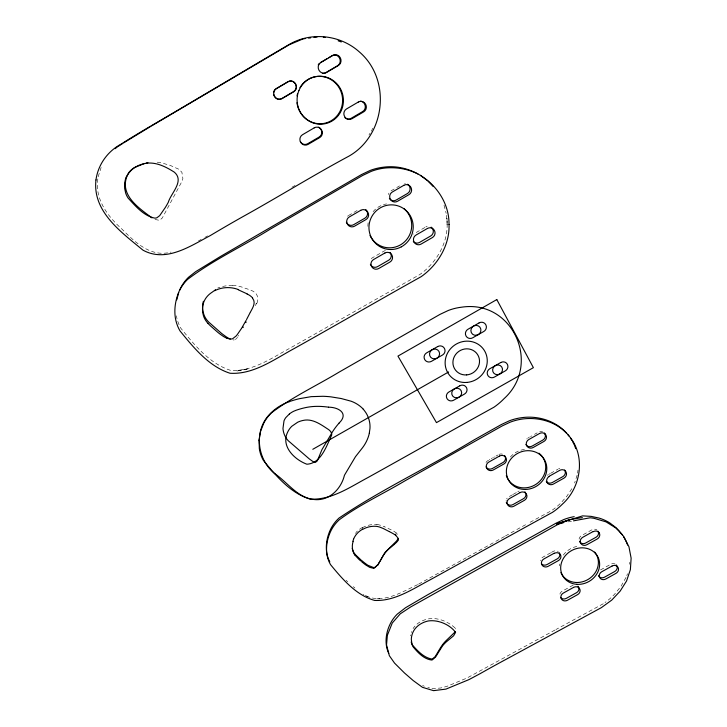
<?xml version="1.0" encoding="UTF-8"?>
<svg xmlns="http://www.w3.org/2000/svg" width="727" height="727" viewBox="0 0 727 727"><rect width="100%" height="100%" fill="white"/><g stroke="black" fill="none" stroke-linecap="round" stroke-linejoin="round"><path stroke-width="0.55" stroke-dasharray="3.63 2.73" d="M97.836 178.924C94.737 198.962 107.478 216.155 121.609 228.769C134.604 241.809 150.743 257.867 171.036 252.06M447.15 223.961C447.541 239.474 440.526 254.368 430.093 265.564A66.048 65.003 -64 0 1 419.652 274.661C376.35 298.933 333.266 323.724 290.009 348.142C271.58 358.093 252.26 371.888 230.432 370.307C209.467 363.609 194.327 344.843 180.869 328.286A39.04 37.631 17.9 0 1 176.379 315.791M629.582 564.27L629.755 562.325M577.583 473.159L578.001 470.105M577.129 475.158L574.612 483.001M98.154 176.779L101.144 167.437M626.02 577.42L620.985 586.344L614.36 594.45A59.341 52.807 -28.6 0 1 604.991 602.556M371.297 131.26L372.769 128.216M395.879 533.391L396.16 532.891L394.261 531.482A27.999 25.563 -15.2 0 0 391.226 529.874L384.692 526.83M238.538 335.338L238.074 336.138M255.241 305.604L256.667 303.241L255.431 304.068M237.284 337.519L237.575 337.046M571.849 488.708L566.996 495.996L561.317 502.502A61.15 56.215 -30.2 0 1 551.429 510.681L528.293 523.258M368.98 134.968L370.143 133.114M236.993 337.946L236.375 338.673M236.048 338.982L235.366 339.464M603.274 603.737L555.928 629.527M291.909 187.284L295.671 185.094M348.46 215.555L358.856 209.53M391.035 190.856L395.779 188.102M396.724 187.557L399.577 185.903M424.85 227.506L414.535 233.458A5.116 4.989 -55.4 0 0 413.618 234.13M488.608 460.236L487.944 460.609A4.78 4.417 -28 0 0 486.018 462.526M489.271 459.864L489.934 459.491M491.261 458.746L491.925 458.364M492.588 457.992L493.251 457.619M493.915 457.247L494.578 456.874M495.905 456.12L497.895 455.002M527.82 438.127L529.156 437.381M529.819 437L530.492 436.627M531.155 436.255L531.819 435.873M534.49 434.373L537.153 432.865M505.492 535.944L515.87 530.074M512.544 494.714L508.6 496.923A4.726 4.307 -27.6 0 0 506.692 498.804M513.198 494.342L517.133 492.134M517.788 491.761L519.105 491.025M548.703 474.413L550.021 473.677M550.675 473.304L557.927 469.233M504.547 536.471L494.151 542.306M418.607 584.135L466.661 557.5M493.206 542.833L467.615 556.973M550.612 552.847L542.878 557.155A4.626 4.135 -27 0 0 540.425 560.671M551.466 552.375L553.183 551.411A4.635 4.144 -27.9 0 1 558.236 551.602M516.815 529.547L527.329 523.776M600.52 569.923L610.753 564.243A4.598 4.053 -30.2 0 1 615.714 564.416M555.01 630.036L466.834 678.1L447.005 686.324L440.935 687.969L435.137 688.505A26.072 22.946 -17.8 0 1 431.411 688.251M198.435 240.964L201.197 239.437M204.869 237.402L207.622 235.875M417.652 584.644C401.177 592.26 381.266 605.355 363.318 594.441M567.914 521.877L572.367 521.059M376.759 598.766L379.794 598.794M232.54 285.466L229.687 285.475A38.994 37.659 13.3 0 0 217.746 288.01M233.094 339.909L233.494 339.945A3.39 3.272 11.1 0 0 234.276 339.873M376.541 524.521L377.04 524.576M427.803 687.506L429.593 687.942M155.005 219.481L159.604 220.345L162.312 217.946L181.904 181.486L182.895 178.488L181.895 172.308L179.142 169.373L169.7 165.174L159.895 162.503A36.477 34.787 40.8 0 0 156.505 162.148M232.54 285.384A40.121 38.722 13.5 0 1 243.309 287.528C248.161 289.6 255.35 290.309 257.331 296.025A10.142 9.869 15.8 0 1 256.849 303.323M365.254 595.558L368.035 596.831M422.605 685.47L424.304 686.27M353.24 586.634L354.885 587.998M346.143 580.328L347.697 581.764M396.16 532.891L396.678 533.409M397.078 533.845L397.46 534.3M455.038 627.928C448.068 621.558 437.627 617.114 428.039 618.959A25.609 22.701 -17.9 0 0 421.787 621.076L420.942 621.494A19.447 17.275 -17.8 0 0 414.717 626.374A17.966 15.958 -17.7 0 0 413.09 628.601M455.329 628.401L455.565 628.9M444.015 205.159L446.169 213.375M446.442 215.301L447.169 223.016M362.31 528.02L362.246 527.593A20.074 18.393 -14.8 0 0 355.857 532.7M447.114 221.653L446.969 218.264L447.123 227.306M510.39 457.001A20.574 18.875 -30.4 0 1 525.685 449.295M558.581 468.86A4.744 4.326 -32.3 0 1 559.808 468.37M547.322 475.267A4.744 4.317 -31.3 0 1 548.04 474.786M506.119 500.558A4.726 4.307 -27.6 0 1 506.192 500.103M539.725 431.62A4.807 4.426 -33.5 0 1 542.524 431.72M526.757 438.926A4.798 4.426 -32.4 0 1 527.102 438.626M498.949 454.43A4.789 4.426 -29.2 0 1 503.039 454.402M377.077 524.449A30.016 27.435 -14.6 0 1 384.656 526.884M362.328 527.729A24.155 22.101 -15 0 1 376.55 524.449M355.194 533.554A18.166 16.648 -14.6 0 1 355.412 533.273M559.572 565.879A19.911 17.684 -28.8 0 1 559.699 564.025M563.307 555.064A19.911 17.684 -28.8 0 1 579.355 546.122M573.194 585.171A4.58 4.044 -27.5 0 0 572.431 585.517L562.235 591.169A4.571 4.044 -26.8 0 0 559.781 595.458M579.092 539.125A4.644 4.144 -30.1 0 1 581.582 535.59L591.923 529.819A4.653 4.144 -30.9 0 1 596.967 530.019M627.456 573.739A48.327 42.884 -28.9 0 1 626.783 575.593M410.682 635.871A21.719 19.284 -17.9 0 1 410.81 634.925M411.346 632.545A17.966 15.958 -17.7 0 1 411.673 631.536M347.542 216.246A5.162 5.116 -74.9 0 1 348.142 215.765M404.603 183.577A5.225 5.098 -71.6 0 1 405.375 183.577M388.482 194.582A5.207 5.098 -71.9 0 1 388.954 193.1M385.446 250.651A5.089 4.998 -47.3 0 0 383.674 251.278L372.469 257.749A5.071 4.998 -42.2 0 0 370.425 259.93M425.786 226.96A5.125 4.989 -57.2 0 1 427.194 226.406M367.907 226.37A22.21 21.819 -61.2 0 1 368.707 220.099M373.078 211.684A22.21 21.819 -61.2 0 1 386.519 203.896M247.925 368.943L236.22 371.143L247.925 368.943"/><path stroke-width="1.09" d="M176.761 299.86L178.715 292.49M369.298 433.138L369.943 428.703A29.671 28.144 -12.6 0 0 369.816 423.514L369.625 422.287A28.662 27.181 -12.7 0 0 364.363 410.555A28.989 27.499 -12.7 0 0 363.209 409.201M352.913 541.288L353.058 540.761A20.229 18.529 -14.8 0 1 353.576 539.207M361.573 561.653L363.764 563.443A61.195 56.333 -18.2 0 0 365.654 564.879L369.761 567.378L373.16 568.205A4.18 3.808 -14.7 0 0 373.733 568.15L373.932 567.469A3.19 2.908 -14.7 0 0 375.05 567.269L377.876 564.697A34.841 31.897 -12.7 0 0 378.994 562.907L379.739 561.571M250.152 312.583C252.405 308.257 256.404 302.795 252.487 298.152M398.414 538.398L396.424 541.152L385.328 552.138A41.185 37.304 -18.2 0 0 384.11 553.901L380.466 560.235M397.842 540.479C399.677 537.771 395.088 535.917 395.324 534.39M373.733 568.15A3.671 3.344 -14.7 0 0 374.532 567.941L377.876 564.697M249.87 313.137L246.544 319.562M246.108 320.389L241.655 328.177M380.321 560.499L378.04 564.679A20.292 18.538 -13.7 0 1 377.522 565.415M380.166 561.071L383.111 555.882A36.795 33.342 -17.9 0 1 385.065 553.02L386.428 551.384A29.053 26.372 -17.5 0 1 388.681 549.103L394.143 544.55M395.615 535.345L395.888 534.854M245.862 322.552L246.144 322.043M243 327.577L243.291 327.077M455.447 631.599L446.342 640.396A33.269 29.234 -19.8 0 0 442.08 645.367L440.444 647.821A79.098 68.847 -21.5 0 0 439.544 649.311L435.191 656.635L432.638 658.789A3.09 2.726 -17.6 0 1 431.556 658.989C423.732 657.508 417.562 650.929 412.545 645.103A15.767 14.004 -17.6 0 1 411.409 642.695L411.182 641.977M241.464 328.486L237.538 334.22A57.697 55.37 21.8 0 1 236.22 335.91L232.585 338.773A4.925 4.744 11.8 0 1 231.068 339L230.677 338.982A10.541 10.16 12.7 0 1 228.723 338.737L226.951 338.2M215.537 289.755L211.92 292.363A21.955 21.21 16.8 0 0 205.45 298.761C201.924 304.295 201.67 311.574 204.123 317.572A20.347 19.656 17.1 0 0 208.049 323.424M339.091 423.078C349.169 413.354 338.473 407.165 328.486 407.184M289.382 413.972L285.766 417.652A15.149 14.367 -6.3 0 0 283.993 420.906L282.985 428.376A22.41 21.256 -7.4 0 0 283.893 433.256A22.773 21.601 -7.4 0 0 284.802 435.6L285.357 436.718A20.438 19.375 -7.1 0 0 288.246 440.726L309.266 458.891L313.81 462.163L315.382 462.408L317.326 460.836L321.961 449.613L332.802 431.338A70.11 65.612 -18.4 0 1 339.1 423.078M115.084 148.69L117.492 146.809M118.383 146.245L122.799 143.41M123.763 142.81L150.68 126.425M320.325 62.676L327.032 58.733M328.604 57.806L332.112 55.734A5.598 5.334 81 0 1 339.418 57.906L339.536 58.124A5.598 5.334 81 0 1 337.573 65.721L325.823 72.636A5.589 5.334 79.1 0 1 322.724 73.327M151.498 125.944L289.137 44.801L303.177 38.84L305.322 38.558M312.792 449.295L448.632 371.951M549.121 476.294L559.708 470.36A4.762 4.335 -32.3 0 1 565.779 471.559A7.661 6.97 -32.1 0 1 566.042 472.005A4.762 4.335 -32.3 0 1 563.97 478.139L553.411 484.064A4.762 4.335 -31.3 0 1 547.158 482.592A4.762 4.335 -31.3 0 1 549.221 476.467M554.265 553.183L543.914 558.945A4.644 4.153 -27 0 0 541.915 564.824L542.015 564.988A4.644 4.153 -27 0 0 548.122 566.333L558.436 560.581A4.653 4.153 -27.8 0 0 560.462 554.701L560.372 554.547M593.15 531.519L582.763 537.298A4.662 4.162 -30.1 0 0 580.709 543.214L580.8 543.378A4.662 4.162 -30.1 0 0 586.871 544.75L597.24 538.98A4.671 4.162 -30.8 0 0 599.321 533.064L599.23 532.9M582.391 517.569L569.568 519.651L557.327 524.767L410.7 606.927L400.25 613.842L392.271 623.012L387.382 635.262L386.528 644.949L389.345 655.69L394.552 663.115L404.457 672.966L413.236 680.59L422.487 687.333L433.565 690.65L445.96 689.105L468.979 679.6L479.947 673.756A956.132 647.175 -23.8 0 1 508.019 658.28L601.302 607.681L611.734 600.111L620.122 591.16L626.556 580.991L630.373 569.695L631.127 558.163L628.946 546.768L623.448 536.135L618.831 530.755L615.596 527.829L606.073 521.886L593.841 518.242L590.179 517.778L573.485 520.85M563.461 522.695L556.782 523.931L569.568 519.651M556.782 523.931L582.563 515.879L591.087 516.37L599.148 518.097A49.672 44.129 -28.9 0 1 609.853 522.958L616.078 527.702L622.521 535.008M144.546 163.448L135.304 167.228A23.773 22.601 42 0 0 130.487 171.109L128.888 173.035A18.847 17.902 42.3 0 0 126.325 178.033C120.782 196.272 139.566 208.495 151.961 217.882M146.227 163.03L147.917 162.684M308.539 38.14L310.683 37.859M313.9 37.441L317.117 37.022M323.324 37.286L325.378 37.45M338.137 40.794L341.299 41.966M238.283 289.8L247.125 293.881M417.916 173.971C407.838 168.882 396.297 166.956 385.101 168.037A56.197 55.216 -61.9 0 0 371.297 171.345L362.519 175.525L269.89 229.378C242.636 246.299 213.156 260.03 187.548 279.432A42.62 41.13 17.8 0 0 179.569 290.437M389.372 531.637L391.435 532.7A33.842 30.843 -14.8 0 1 395.061 534.863M388.972 531.437L383.901 528.829A49.872 45.356 -13.5 0 0 382.829 528.32L380.003 527.193A18.711 17.139 -14.9 0 0 376.668 526.375L376.277 526.33A21.51 19.693 -14.9 0 0 362.582 529.438M420.388 175.334L427.176 180.414M275.224 473.968C287.819 482.701 297.725 497.931 314.119 499.522C329.086 501.221 341.027 489.117 344.38 475.503A30.77 28.662 -15.8 0 1 344.643 474.913L355.476 456.701L362.591 447.65A39.821 37.786 -11.1 0 0 369.361 433.147M274.924 473.722C257.267 460.073 253.569 431.138 269.317 414.635A46.837 44.211 -7.6 0 1 289.137 401.767M361.41 560.299L364.6 562.898A53.007 48.736 -17.6 0 0 367.271 564.852A36.541 33.506 -16.5 0 0 368.026 565.342L373.342 567.46A4.98 4.535 -14.8 0 0 373.932 567.469M360.828 559.808L356.021 555.283A28.798 26.417 -15.4 0 1 355.112 554.228M360.71 560.926L359.874 560.208A66.611 61.413 -18.5 0 1 358.756 559.208L355.267 555.473M566.233 432.956C555.219 421.506 538.516 417.016 523.013 418.952A51.699 47.437 -30.5 0 0 510.327 422.114L502.193 425.922L404.348 481.192C382.693 494.069 359.556 504.774 339.264 519.778A38.922 35.65 -14.3 0 0 331.603 529.501C327.695 536.862 325.814 545.404 326.823 553.72A36.005 32.951 -13.9 0 0 330.503 564.588C342.362 579.019 356.076 595.277 374.687 600.447C395.043 601.311 413.045 588.788 430.42 579.673C471.151 557.291 511.726 534.572 552.511 512.326A61.395 56.406 -30.1 0 0 562.444 504.102C581.618 486.808 586.144 454.266 567.887 434.701M427.912 181.014L433.292 186.575M569.059 436.073C558.263 421.769 539.489 415.29 522.013 417.634A51.499 47.282 -30.5 0 0 509.382 420.779L501.276 424.577L473.695 440.117C429.339 466.952 381.984 489.135 338.991 518.078A38.767 35.532 -14.3 0 0 331.367 527.766C327.468 535.108 325.596 543.614 326.596 551.902A35.868 32.842 -13.9 0 0 329.804 561.889M579.528 541.479L580.055 542.269A4.644 4.144 -30.1 0 0 585.671 543.014L595.995 537.262A4.653 4.144 -30.9 0 0 598.366 532.073L597.976 531.201M598.457 575.702L598.975 576.466A4.589 4.053 -29.5 0 0 604.519 577.174L614.724 571.513A4.598 4.053 -30.2 0 0 617.087 566.415L616.714 565.57A4.598 4.053 -30.2 0 0 616.296 564.961M570.368 437.954L571.976 440.517M300.287 141.538L300.405 141.747A5.407 5.262 73.2 0 0 307.621 143.773L319.18 137.012A5.416 5.262 76.7 0 0 321.08 129.651L320.961 129.433A5.416 5.262 76.7 0 0 318.453 127.134M572.512 441.371L574.321 444.933M331.248 432.656L331.421 433.028A3.98 3.789 -3.7 0 1 331.567 435.364C326.296 446.369 321.08 463.372 306.912 464.226C294.49 459.664 280.468 446.16 287.783 431.883A20.156 19.056 -7.7 0 1 291.791 426.286L297.643 422.251A23.128 21.846 -8 0 1 302.859 420.479C312.519 418.125 321.052 424.677 328.686 429.648A12.777 12.095 -13.4 0 1 331.394 432.574M559.272 552.765L559.663 553.629A4.635 4.144 -27.9 0 1 557.345 558.79L547.067 564.515A4.626 4.135 -27 0 1 541.424 563.788M574.684 445.869L575.793 448.659M362.428 528.865L362.491 529.292A19.493 17.857 -14.8 0 0 353.54 539.198M289.11 401.695A98.49 91.793 -10.1 0 1 299.26 398.714L311.183 396.651L322.942 396.288A95.328 88.903 -9.7 0 1 330.776 396.833L341.217 398.532L351.123 401.213A32.397 30.698 -12.3 0 1 363.282 409.137M289.382 413.972A22.283 21.119 -7.2 0 1 293.763 411.228L296.198 410.228A71.237 66.693 -9.8 0 1 306.385 407.438A52.462 49.363 -9.3 0 1 316.836 406.366A68.983 64.612 -9.4 0 1 328.486 407.175M547.331 482.873A7.652 6.97 -31.5 0 1 546.922 482.137M355.112 555.564A18.938 17.339 -14.7 0 1 353.158 541.342M397.987 540.57A16.158 14.84 -16.1 0 1 394.043 544.423M538.943 453.185A20.574 18.875 -30.4 0 1 536.471 483.991A20.574 18.875 -30.4 0 1 506.31 475.585M546.295 481.392A4.744 4.317 -31.3 0 0 552.311 482.519L562.825 476.621A4.744 4.326 -32.3 0 0 564.897 470.514M564.597 470.006A4.744 4.326 -32.3 0 1 564.806 470.342M506.619 502.984A4.726 4.307 -27.6 0 1 506.301 502.266M506.719 503.157A4.726 4.307 -27.6 0 0 512.962 504.583L523.44 498.713A4.726 4.317 -28.6 0 0 525.448 492.642M524.894 491.834A4.726 4.317 -28.6 0 1 525.348 492.479M525.885 444.542A4.798 4.426 -32.4 0 0 532.2 446.06L542.833 440.071A4.807 4.426 -33.5 0 0 544.896 433.828M544.35 432.983A4.807 4.426 -33.5 0 1 544.805 433.646M486.063 466.979A4.78 4.417 -28 0 0 492.415 468.47L503.002 462.499A4.789 4.417 -29.2 0 0 505.011 456.311M504.447 455.465A4.789 4.426 -29.2 0 1 504.911 456.129M354.967 554.328A19.029 17.43 -14.7 0 1 352.222 548.431M554.356 553.347A4.653 4.153 -27.8 0 1 560.462 554.701M593.241 531.682A4.671 4.162 -30.8 0 1 599.321 533.064M594.586 552.029A19.911 17.684 -28.8 0 1 588.407 579.255A19.911 17.684 -28.8 0 1 560.917 572.622M577.992 586.216A4.58 4.044 -27.5 0 1 578.419 586.816L578.81 587.661A4.58 4.044 -27.5 0 1 576.493 592.714L566.324 598.357A4.571 4.044 -26.8 0 1 560.762 597.667M388.781 653.328A34.542 30.67 -17.1 0 1 386.546 646.539C384.965 637.488 387.391 627.974 392.262 620.267A37.359 33.197 -17.4 0 1 397.251 614.133L405.484 607.763L427.921 594.641L556.228 523.086L564.079 519.432A49.872 44.32 -28.8 0 1 574.212 516.661M623.575 536.581A50.045 44.447 -28.9 0 1 627.601 545.032M247.062 294.017A15.14 14.694 15 0 1 252.669 297.997M214.674 290.718A28.68 27.708 15.3 0 1 238.374 289.564M230.25 339.082A29.153 28.262 13.6 0 1 224.47 335.556A77.516 76.09 18.1 0 1 221.353 333.22L208.931 322.261A20.783 20.083 17.4 0 1 204.469 316.045L203.833 314.391A23.528 22.746 17.1 0 1 202.742 304.777A18.275 17.657 17.9 0 1 203.396 301.296M208.031 323.442A60.105 58.669 18.9 0 0 210.703 326.087L217.364 331.957A76.208 74.736 18.8 0 0 219.881 333.975L222.962 336.138A21.556 20.847 13.7 0 0 226.933 338.228M346.388 222.262A8.297 8.224 -74.3 0 0 346.888 223.134A5.162 5.116 -74.6 0 0 353.658 224.688L364.963 218.136A5.171 5.116 -73.3 0 0 366.899 211.084A8.306 8.224 -73.6 0 0 366.581 210.557A5.171 5.116 -73.4 0 0 365.835 209.676M389.381 198.489A5.207 5.098 -71.8 0 0 396.124 200.079L407.483 193.5A5.225 5.098 -71.5 0 0 409.483 186.394A8.397 8.188 -71.6 0 0 409.174 185.858A5.225 5.098 -71.6 0 0 407.529 184.267M370.388 264.301A8.161 8.042 -43.5 0 0 370.87 265.155A5.071 4.998 -42.2 0 0 377.531 266.645L388.709 260.202A5.08 4.998 -47.2 0 0 390.644 253.305A8.17 8.042 -46.2 0 0 390.335 252.787A5.089 4.998 -47.3 0 0 390.117 252.487M413.318 241.509A5.116 4.989 -55.4 0 0 419.497 242.436L430.711 235.966A5.125 4.989 -57.1 0 0 432.729 229.023A8.242 8.024 -56.8 0 0 432.429 228.496A5.125 4.989 -57.2 0 0 431.138 227.16M404.094 208.722A22.21 21.819 -61.2 0 1 403.121 243.082A22.21 21.819 -61.2 0 1 370.025 235.503M274.452 96.309A5.616 5.389 70.4 0 1 276.324 88.685L288.183 81.697A5.625 5.398 72.9 0 1 295.607 83.85L295.735 84.078A5.625 5.389 72.9 0 1 293.826 91.693L281.994 98.654A5.616 5.389 70.4 0 1 274.579 96.527L274.388 96.173A5.552 5.334 70.4 0 1 273.725 94.365M273.688 92.465A5.552 5.334 70.4 0 1 276.242 88.639L287.974 81.724A5.562 5.334 72.9 0 1 295.316 83.859L295.444 84.078A5.562 5.334 72.9 0 1 293.563 91.62L281.858 98.499A5.552 5.334 70.4 0 1 274.515 96.391M318.235 64.957A5.589 5.334 79 0 1 319.28 63.485M344.871 117.61A5.443 5.262 84.5 0 0 351.041 118.365L362.655 111.567A5.452 5.262 86.8 0 0 364.636 104.152L364.518 103.934A5.452 5.262 86.7 0 0 360.401 101.171M299.96 87.685A23.755 22.882 78.1 0 1 336.701 84.414A23.755 22.882 78.1 0 1 329.286 121.727A23.755 22.882 78.1 0 1 296.961 102.734M297.07 95.891A23.755 22.882 78.1 0 1 297.488 93.819M95.964 179.96C92.329 211.666 121.382 232.258 142.928 250.124C165.965 262.847 190.065 246.253 210.23 235.612A1073.588 817.43 -23.7 0 1 242.3 216.982C278.123 197.108 312.946 175.471 349.033 156.087C385.646 135.177 391.517 79.352 359.329 51.899C340.454 34.905 311.374 31.515 289.355 44.365C250.379 67.248 211.521 90.33 172.59 113.303C155.378 123.417 138.021 133.305 121.182 144.064C107.641 151.271 98.009 164.693 95.964 179.96M449.032 224.47C449.631 240.455 442.561 255.913 431.765 267.445A66.73 65.666 -63.2 0 1 421.215 276.633C378.767 300.324 336.701 324.787 294.253 348.515C274.297 359.274 253.696 374.723 230.032 373.251C208.858 366.499 193.546 347.561 179.951 330.84A39.44 38.004 17.5 0 1 175.407 318.217C173.771 308.012 175.925 297.479 180.505 288.283A42.184 40.73 18.2 0 1 188.393 277.387L195.754 271.598L220.381 256.531L361.528 174.553L370.216 170.418A55.615 54.661 -62.6 0 1 383.865 167.155C416.807 162.848 449.422 191.065 449.032 224.47M259.039 440.171L259.33 448.75A37.395 35.296 -6.5 0 0 263.383 460.382C276.006 475.812 290.418 493.242 310.156 499.095C331.276 500.276 349.951 487.126 367.88 477.594C409.946 454.221 451.84 430.457 493.96 407.211A63.649 60.568 -34.1 0 0 504.165 398.56C541.851 364.327 512.708 299.306 461.581 307.194A53.598 50.935 -34.5 0 0 448.405 310.42L439.98 314.391L338.864 372.26C316.499 385.737 292.536 396.933 271.662 412.682A40.412 38.186 -6.9 0 0 263.856 422.969L260.63 431.156L259.039 440.171M124.553 183.458L124.644 188.402L125.698 193.146A20.102 19.093 41.8 0 0 128.152 198.126C135.486 206.086 143.51 215.755 154.56 218.073A5.28 5.034 38.3 0 0 156.932 217.736L159.686 215.646L165.229 207.613A104.088 97.018 43.5 0 0 168.264 202.36C170.999 193.055 184.703 181.141 174.38 172.199C165.174 166.31 153.942 160.676 142.746 164.038A34.36 32.733 40.9 0 0 138.294 165.565L133.959 167.864A23.3 22.155 42 0 0 128.806 172.526L125.726 177.951L124.553 183.458M455.575 632.372L453.612 635.78L446.278 641.914A28.771 25.3 -19.6 0 0 442.307 646.23L435.637 656.944L432.383 659.825A3.553 3.135 -17.6 0 1 431.602 660.025C423.886 659.144 417.698 652.455 413.018 646.694A15.503 13.749 -17.6 0 1 411.991 644.322L411.328 639.451A21.819 19.365 -18 0 1 412 634.889A18.838 16.721 -17.8 0 1 415.417 628.346A19.311 17.139 -17.8 0 1 422.205 623.084A22.773 20.192 -17.9 0 1 428.203 620.976C437.981 619.459 449.949 624.575 455.575 632.372M332.812 55.416L320.889 62.44A5.652 5.398 79.1 0 0 318.935 70.119L319.062 70.346A5.652 5.398 79.2 0 0 326.45 72.509L338.337 65.521A5.662 5.398 81.1 0 0 340.318 57.833L340.2 57.606A5.662 5.398 81.1 0 0 332.812 55.416M314.237 127.852L302.514 134.722A5.462 5.316 73.3 0 0 300.624 142.156L300.751 142.374A5.462 5.316 73.3 0 0 308.039 144.419L319.726 137.585A5.471 5.316 76.8 0 0 321.643 130.142L321.525 129.924A5.471 5.316 76.8 0 0 314.237 127.852M358.302 102.044L346.534 108.932A5.498 5.316 84.7 0 0 344.562 116.438L344.689 116.656A5.498 5.316 84.8 0 0 351.941 118.737L363.673 111.867A5.516 5.316 87 0 0 365.681 104.361L365.554 104.143A5.516 5.316 87 0 0 358.302 102.044M360.765 210.303L349.305 216.946A5.216 5.171 -73.3 0 0 347.206 223.725A8.388 8.306 -72.9 0 0 347.706 224.607A5.216 5.171 -73.1 0 0 354.558 226.179L365.981 219.554A5.225 5.162 -72.2 0 0 367.935 212.429A8.397 8.306 -72.4 0 0 367.617 211.893A5.225 5.162 -72.3 0 0 360.765 210.303M403.839 185.312L392.335 191.983A5.262 5.153 -71.3 0 0 390.163 198.816A8.47 8.279 -71.2 0 0 390.653 199.707A5.262 5.153 -71.2 0 0 397.469 201.306L408.947 194.654A5.28 5.144 -71 0 0 410.973 187.475A8.479 8.279 -71.1 0 0 410.655 186.93A5.28 5.144 -71 0 0 403.839 185.312M384.874 253.023L373.551 259.557A5.125 5.053 -41.6 0 0 371.442 266.182A8.242 8.115 -42.9 0 0 371.933 267.036A5.125 5.053 -41.6 0 0 378.667 268.545L389.954 262.038A5.134 5.053 -46.6 0 0 391.917 255.068A8.251 8.115 -45.5 0 0 391.608 254.55A5.134 5.053 -46.6 0 0 384.874 253.023M427.431 228.46L416.062 235.021A5.171 5.044 -54.9 0 0 413.89 241.691A8.315 8.106 -55.4 0 0 414.363 242.554A5.171 5.044 -54.9 0 0 421.069 244.09L432.411 237.556A5.18 5.034 -56.7 0 0 434.437 230.541A8.324 8.097 -56.3 0 0 434.137 230.014A5.18 5.034 -56.7 0 0 427.431 228.46M496.805 299.579L397.951 356.094L436.464 422.632L533.382 367.662L496.805 299.579M437.663 346.57L426.649 352.859A4.971 4.762 -30.5 0 0 424.686 359.474A7.997 7.661 -31 0 0 424.986 359.965A4.971 4.762 -30.5 0 0 431.465 361.328L442.452 355.058A4.98 4.762 -32.7 0 0 444.606 348.76A8.006 7.661 -32.2 0 0 444.333 348.26A4.98 4.762 -32.7 0 0 437.663 346.57M479.084 322.915L468.024 329.231A4.998 4.771 -38.3 0 0 465.998 335.901A8.042 7.661 -38.7 0 0 466.28 336.392A4.998 4.771 -38.2 0 0 472.741 337.782L483.773 331.494A5.007 4.771 -40 0 0 485.99 325.151A8.052 7.661 -39.6 0 0 485.727 324.633A5.007 4.771 -40 0 0 479.084 322.915M459.8 385.801L448.913 391.989A4.907 4.644 -29.3 0 0 446.941 398.451A7.897 7.47 -29.7 0 0 447.232 398.932A4.907 4.644 -29.3 0 0 453.612 400.241L464.471 394.07A4.916 4.644 -31 0 0 466.625 387.918A7.906 7.47 -30.6 0 0 466.361 387.418A4.916 4.644 -31 0 0 459.8 385.801M500.749 362.528L489.807 368.743A4.935 4.653 -35.4 0 0 487.772 375.259A7.933 7.479 -35.8 0 0 488.053 375.741A4.935 4.653 -35.4 0 0 494.405 377.077L505.31 370.879A4.944 4.653 -36.9 0 0 507.528 364.672A7.942 7.479 -36.5 0 0 507.273 364.182A4.944 4.653 -36.9 0 0 500.749 362.528M499.458 456.074L488.798 462.09A4.798 4.435 -28 0 0 486.663 468.006A7.715 7.125 -28.3 0 0 487.09 468.761A4.798 4.435 -28 0 0 493.288 469.969L503.92 463.98A4.807 4.435 -29.2 0 0 505.928 457.765A7.724 7.134 -28.9 0 0 505.656 457.301A4.807 4.435 -29.2 0 0 499.458 456.074M539.543 433.483L528.838 439.517A4.816 4.444 -32.3 0 0 526.639 445.478A7.752 7.143 -32.6 0 0 527.066 446.242A4.816 4.444 -32.3 0 0 533.227 447.478L543.905 441.462A4.825 4.444 -33.5 0 0 545.986 435.2A7.752 7.143 -33.2 0 0 545.713 434.737A4.825 4.444 -33.5 0 0 539.543 433.483M520.078 492.606L509.527 498.522A4.744 4.326 -27.6 0 0 507.391 504.32A7.624 6.952 -27.8 0 0 507.809 505.047A4.744 4.326 -27.6 0 0 513.907 506.21L524.421 500.312A4.744 4.326 -28.6 0 0 526.439 494.224A7.624 6.961 -28.3 0 0 526.175 493.778A4.744 4.326 -28.6 0 0 520.078 492.606M573.567 587.389L563.334 593.068A4.589 4.053 -26.8 0 0 561.326 598.821L561.426 598.984A4.589 4.053 -26.8 0 0 567.433 600.275L577.647 594.613A4.598 4.053 -27.5 0 0 579.673 588.861L579.583 588.697A4.598 4.053 -27.5 0 0 573.567 587.389M612.034 566.042L601.765 571.749A4.607 4.062 -29.5 0 0 599.693 577.538L599.784 577.701A4.607 4.062 -29.5 0 0 605.773 579.019L616.023 573.339A4.616 4.062 -30.2 0 0 618.104 567.542L618.023 567.378A4.616 4.062 -30.2 0 0 612.034 566.042M434.419 358.893A5.089 4.871 -31.6 0 0 438.981 351.441A5.089 4.871 -31.6 0 0 430.266 351.541A5.089 4.871 -31.6 0 0 434.419 358.893M456.538 397.851A5.025 4.753 -30.1 0 0 461.072 390.544A5.025 4.753 -30.1 0 0 452.485 390.681A5.025 4.753 -30.1 0 0 456.538 397.851M497.704 374.65A5.053 4.753 -36.2 0 0 501.784 367.026A5.053 4.753 -36.2 0 0 493.215 367.744A5.053 4.753 -36.2 0 0 497.704 374.65M476.43 335.274A5.116 4.88 -39.2 0 0 479.965 327.25A5.116 4.88 -39.2 0 0 471.314 328.549A5.116 4.88 -39.2 0 0 476.43 335.274M466.861 382.429A21.41 20.329 -34.3 0 0 484.1 350.087A21.41 20.329 -34.3 0 0 447.623 352.94A21.41 20.329 -34.3 0 0 466.861 382.429M466.661 374.905A13.522 12.841 -34.3 0 0 477.512 354.449A13.522 12.841 -34.3 0 0 454.475 356.303A13.522 12.841 -34.3 0 0 466.661 374.905M525.457 489.444A20.647 18.938 -30.3 0 0 544.632 460.037A20.647 18.938 -30.3 0 0 509.654 460.709A20.647 18.938 -30.3 0 0 525.457 489.444M576.738 584.326A19.983 17.739 -28.7 0 0 598.475 558.182A19.983 17.739 -28.7 0 0 565.252 555.782A19.983 17.739 -28.7 0 0 576.738 584.326M401.322 246.844A22.437 22.046 -60.4 0 0 402.976 208.167A22.437 22.046 -60.4 0 0 368.971 226.57A22.437 22.046 -60.4 0 0 401.322 246.844M298.906 90.566A24.009 23.128 78.2 0 0 323.115 124.044A24.009 23.128 78.2 0 0 338.727 86.031A24.009 23.128 78.2 0 0 298.906 90.566"/></g></svg>
